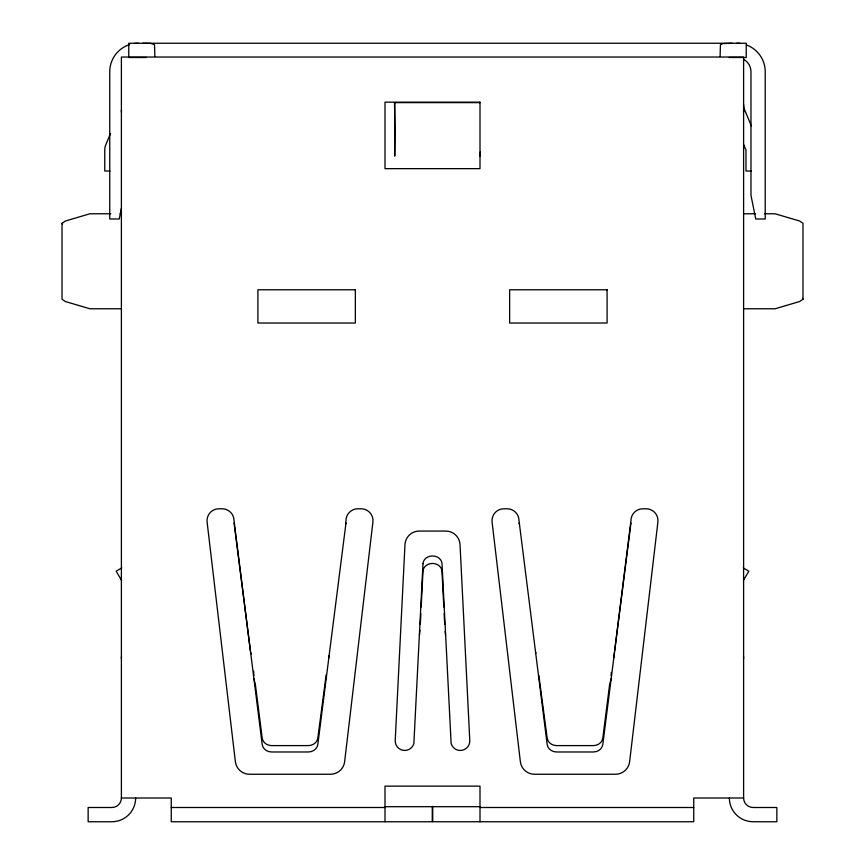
<?xml version="1.0" encoding="UTF-8"?>
<svg xmlns="http://www.w3.org/2000/svg" width="865" height="865" viewBox="0 0 865 865"><rect width="100%" height="100%" fill="white"/><g stroke="black" fill="none" stroke-linecap="round" stroke-linejoin="round"><path stroke-width="1.3" d="M420.314 624.379L420.844 613.707M421.179 607.025L422.985 571.181A9.504 8.077 0 0 1 432.478 563.439A9.504 8.077 0 0 1 441.972 571.181L443.821 607.025M326.202 674.603L317.823 738.061A9.504 8.499 0 0 1 308.383 745.598L271.632 745.598A9.504 8.499 0 0 1 262.192 738.061L255.489 685.404L254.029 678.928M610.971 678.971L609.511 685.404L602.808 738.061A9.504 8.499 0 0 1 593.368 745.598L556.617 745.598A9.504 8.499 0 0 1 547.177 738.061L538.841 675.587M611.133 675.695L611.306 672.419M419.449 635.137L419.947 630.153M345.978 523.033L317.823 744.441A9.504 8.499 0 0 1 308.383 751.977L271.632 751.977A9.504 8.499 0 0 1 262.192 744.441L234.037 520.665A11.872 11.872 0 0 0 222.154 508.782L218.888 508.782A11.872 11.872 0 0 0 207.103 522.049L235.367 761.676A14.251 14.251 0 0 0 249.52 774.251L330.484 774.251A14.251 14.251 0 0 0 344.638 761.676L372.912 522.049A11.872 11.872 0 0 0 361.116 508.782L357.851 508.782A11.872 11.872 0 0 0 345.978 520.665L345.762 523.887M614.593 650.913L630.963 520.665A11.872 11.872 0 0 1 642.846 508.782L646.112 508.782A11.872 11.872 0 0 1 657.897 522.049L629.634 761.676A14.251 14.251 0 0 1 615.48 774.251L534.516 774.251A14.251 14.251 0 0 1 520.362 761.676L492.088 522.049A11.872 11.872 0 0 1 503.884 508.782L507.15 508.782A11.872 11.872 0 0 1 519.022 520.665L547.177 744.441A9.504 8.499 0 0 0 556.617 751.977L593.368 751.977A9.504 8.499 0 0 0 602.808 744.441L630.963 523.033M121.414 208.151L119.251 218.996L109.747 218.996L109.747 71.752A28.502 28.502 0 0 1 129.685 44.569M110.515 133.48L105.876 144.606A14.489 14.489 0 0 0 104.762 150.175L104.762 171.021L109.942 171.021M614.431 652.253L613.836 657.757M743.403 580.437L748.82 571.181L743.23 567.905M121.392 308.773L89.895 308.773L65.372 301.528L62.02 299.225L62.02 223.321L65.372 221.018L89.895 213.774L110.785 213.774M764.66 213.774L775.105 213.774L799.628 221.018L802.98 223.321L802.98 299.225L799.628 301.528L775.105 308.773L743.608 308.773M121.77 567.905L116.18 571.181L121.597 580.437M142.995 43.25L150.975 43.423L154.543 44.785L154.878 56.366M146.358 57.49L128.755 57.501L128.755 43.25L746.225 43.25L746.225 57.501L729.13 57.49M479.999 102.632L394.505 102.632L394.981 129.599M479.999 156.133L480.237 152.089M751.166 171.021L745.987 171.021L745.987 150.175L743.608 144.423M120.127 213.774L121.392 213.774M743.608 213.774L755.523 213.774M135.632 798.006A23.744 23.744 0 0 1 111.888 821.75L88.144 821.75L88.144 807.499L111.888 807.499A9.504 9.504 0 0 0 121.392 798.006L171.259 798.006L171.259 821.75L432.262 821.75L432.262 806.44M729.368 798.006A23.744 23.744 0 0 0 753.112 821.75L776.857 821.75L776.857 807.499L753.112 807.499A9.504 9.504 0 0 1 743.608 798.006L693.741 798.006L693.741 821.75L432.738 821.75L432.738 806.44M384.579 806.688L480.421 806.688M171.259 807.499L385.001 807.499M479.999 807.499L693.741 807.499M731.974 43.25L722.816 43.585L720.437 44.775L720.102 56.366M802.493 298.36L802.98 299.225M62.02 223.321L62.507 224.186M535.565 652.253L535.976 653.075M250.569 652.253L251.401 653.886M751.404 126.074L744.711 110.006A14.251 14.251 0 0 1 743.608 104.524M519.022 523.033L519.238 523.887M234.037 523.033L250.407 650.913M445.161 631.277L445.551 635.137M253.64 671.229L253.856 675.587M444.156 613.707L444.686 624.379M328.819 655.648L328.851 657.757M743.608 798.006L743.608 57.036L121.392 57.036L121.392 798.006M479.999 821.75L479.999 786.123L385.001 786.123L385.001 821.75M394.981 129.48L394.743 156.133L394.743 102.632M743.608 110.158A23.755 23.755 0 0 1 743.511 112.299M743.532 656.481A28.599 28.545 0 0 1 743.608 658.546M121.392 658.546A28.599 28.545 0 0 1 121.468 656.481M121.489 112.299A23.755 23.755 0 0 1 121.392 110.158M736.731 43.25A28.502 28.502 0 0 1 740.451 43.499M746.463 44.969A28.502 28.502 0 0 1 765.222 71.752L765.222 218.996L755.729 218.996L750.971 195.252L750.971 71.752A14.251 14.251 0 0 0 743.846 59.415M134.529 43.499A28.502 28.502 0 0 1 138.249 43.25M422.985 563.688L413.87 743.5A9.504 9.504 0 0 1 395.219 740.527L404.971 544.604A14.251 14.251 0 0 1 419.201 531.067L445.799 531.067A14.251 14.251 0 0 1 460.029 544.604L469.782 740.527A9.504 9.504 0 0 1 451.13 743.5L442.015 563.688A9.504 8.077 0 0 0 432.478 555.946A9.504 8.077 0 0 0 422.985 563.688M479.999 102.157L385.001 102.157L385.001 168.653L479.999 168.653L479.999 102.157M355.353 289.775L257.911 289.775L257.911 323.023L355.353 323.023L355.353 289.775M607.089 289.775L509.647 289.775L509.647 323.023L607.089 323.023L607.089 289.775"/></g></svg>
